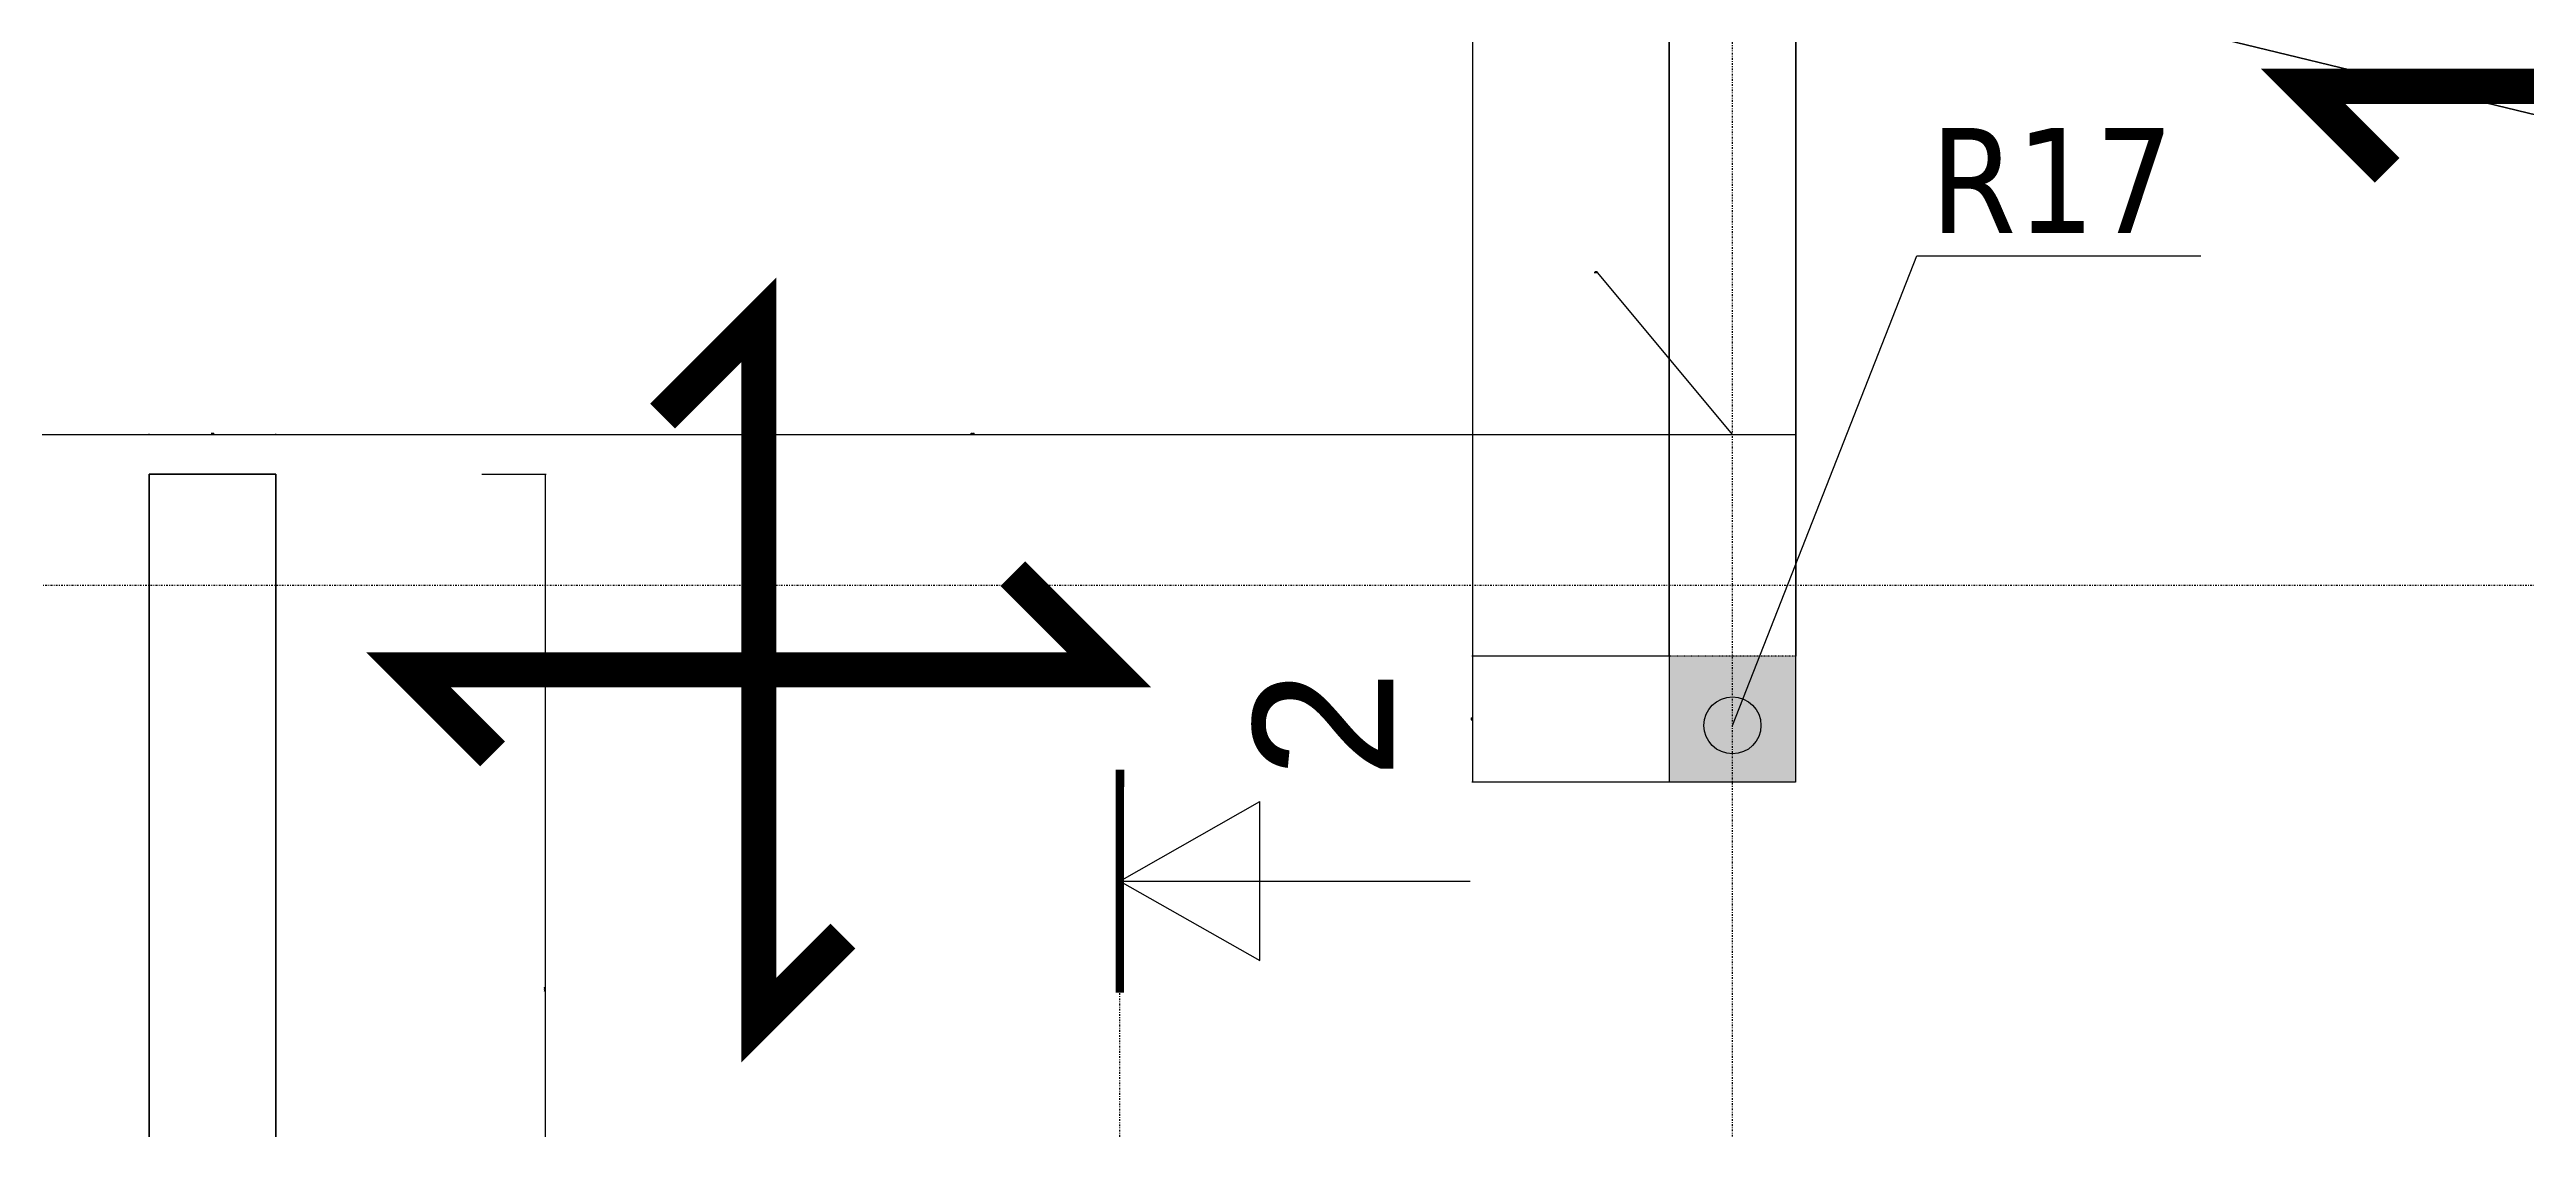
# Model space of a CAD drawing. Extents: x -12912 to 27386, y 1818 to 8189.
# Drawn here: x 118.1 to 471.7, y 6562.2 to 6716.4 of the extents above; entities that cross this region are included whole.
import ezdxf

# ---------------------------------------------------------------- set-up
doc = ezdxf.new("R2010")
doc.units = 0
doc.header["$MEASUREMENT"] = 0
for name, pattern in [('CACHE2', [4.7625, 3.175, -1.5875]), ('GrDotted', [0.4, 0.1, -0.1, 0.1, -0.1]), ('GrFeatureAxis', [0.85, 0.25, -0.2, 0.1, -0.2, 0.1]), ('STRICHPUNKT2_S11', [0.9, 0.7, -0.1, 0, -0.1])]:
    doc.linetypes.add(name, pattern=pattern)
doc.layers.get('0').update_dxf_attribs({"linetype": 'CONTINUOUS'})
doc.layers.get('DEFPOINTS').update_dxf_attribs({"linetype": 'CONTINUOUS'})
for name, color, linetype in [('K_ENT_M_Building_Coffrage PH Sous sol', 7, 'CONTINUOUS'), ('STR_AXES_REPERE', 1, 'CONTINUOUS'), ('STR_COTATION', 1, 'CONTINUOUS'), ('STR_dob_liaisons_voiles', 23, 'CONTINUOUS'), ('STR_SURCH', 9, 'CACHE2')]:
    doc.layers.add(name, color=color, linetype=linetype)
for name, color, linetype, lineweight in [('STR_AXES', 4, 'STRICHPUNKT2_S11', 25), ('STR_dob_dalles', 130, 'CONTINUOUS', 35), ('STR_VOILES', 6, 'CONTINUOUS', 70)]:
    doc.layers.add(name, color=color, linetype=linetype, lineweight=lineweight)
doc.styles.add('EPAIS', font='TAHOMA.TTF')
doc.styles.add('GrCut', font='swissli.ttf', dxfattribs={"height": 0.2})
doc.styles.add('GrDimensions', font='simplex.shx')
doc.dimstyles.new('GrDimensions', dxfattribs={"dimtxt": 0.09, "dimasz": 0.05, "dimexe": 0.07, "dimexo": 0, "dimgap": 0.05, "dimtad": 1, "dimzin": 0, "dimdsep": 46, "dimtxsty": 'GrDimensions', "dimblk": 'ARCHTICK', "dimblk1": 'ARCHTICK', "dimblk2": 'ARCHTICK', "dimcen": 0.09, "dimadec": 0, "dimazin": 0, "dimtfac": 1, "dimtdec": 4, "dimtmove": 0, "dimatfit": 3, "dimldrblk": 'OPEN30', "dimfxl": 0, "dimtolj": 1, "dimtzin": 0, "dimarcsym": 0})
doc.dimstyles.new('nOVO', dxfattribs={"dimscale": 1.3, "dimtxt": 0.09, "dimasz": 0.05, "dimexe": 0.07, "dimexo": 0, "dimgap": 0.05, "dimtad": 1, "dimzin": 0, "dimdsep": 46, "dimtxsty": 'GrDimensions', "dimblk": 'ARCHTICK', "dimcen": 0.09, "dimadec": 0, "dimazin": 0, "dimtfac": 1, "dimtmove": 0, "dimatfit": 3, "dimldrblk": 'OPEN30', "dimfxl": 0, "dimtolj": 1, "dimtzin": 0, "dimarcsym": 0})
doc.dimstyles.new('Novo_MALKO', dxfattribs={"dimscale": 1.3, "dimtxt": 0.09, "dimasz": 0.05, "dimexe": 0.07, "dimexo": 0, "dimgap": 0.05, "dimtad": 1, "dimdec": 0, "dimlfac": 100, "dimzin": 0, "dimdsep": 46, "dimtxsty": 'GrDimensions', "dimblk": 'ARCHTICK', "dimcen": 0.09, "dimadec": 0, "dimazin": 0, "dimtfac": 1, "dimtdec": 0, "dimtmove": 0, "dimatfit": 3, "dimldrblk": 'OPEN30', "dimfxl": 0, "dimtolj": 1, "dimtzin": 0, "dimarcsym": 0})

# ---------------------------------------------------------------- blocks, each defined once
blk = doc.blocks.new('_ArchTick')
at = {"color": 0, "linetype": 'ByBlock', "const_width": 0.15}
blk.add_lwpolyline([(-0.5, -0.5), (0.5, 0.5)], dxfattribs=at)
blk = doc.blocks.new('*D86')
at = {"layer": 'DEFPOINTS', "color": 0, "linetype": 'Continuous'}
for p in [(349.31, 6835.79), (321.25, 6629.81), (349.31, 6629.81)]:
    blk.add_point(p, dxfattribs=at)
at = {"layer": 'STR_COTATION', "color": 0, "linetype": 'Continuous', "lineweight": -2}
for p, q in [((349.31, 6835.79), (321.16, 6835.79)), ((321.25, 6835.79), (321.25, 6629.81)), ((349.31, 6629.81), (321.16, 6629.81))]:
    blk.add_line(p, q, dxfattribs=at)
at = {"layer": 'STR_COTATION', "color": 0, "linetype": 'Continuous', "lineweight": -2, "xscale": 0.065, "yscale": 0.065, "zscale": 0.065}
for p, rotation in [((321.25, 6835.79), 90), ((321.25, 6629.81), 270)]:
    blk.add_blockref('_ArchTick', p, dxfattribs=dict(at, rotation=rotation))
at = {"layer": 'STR_COTATION', "color": 0, "linetype": 'Continuous', "lineweight": -3, "insert": (321.12, 6732.8), "char_height": 0.117, "attachment_point": 5, "rotation": 90, "style": 'GrDimensions'}
blk.add_mtext('\\A1;205.98', dxfattribs=at)
blk = doc.blocks.new('_Open30')
at = {"color": 0, "linetype": 'ByBlock', "lineweight": -2}
for p, q in [((-1, 0.3), (0, 0)), ((0, 0), (-1, -0.3)), ((0, 0), (-1, 0))]:
    blk.add_line(p, q, dxfattribs=at)
blk = doc.blocks.new('*D87')
at = {"layer": 'DEFPOINTS', "color": 0, "linetype": 'Continuous'}
for p in [(349.31, 6629.81), (321.25, 6611.81), (349.36, 6611.81)]:
    blk.add_point(p, dxfattribs=at)
at = {"layer": 'STR_COTATION', "color": 0, "linetype": 'Continuous', "lineweight": -2}
for p, q in [((349.31, 6629.81), (321.16, 6629.81)), ((321.25, 6629.81), (321.25, 6611.81)), ((349.36, 6611.81), (321.16, 6611.81))]:
    blk.add_line(p, q, dxfattribs=at)
at = {"layer": 'STR_COTATION', "color": 0, "linetype": 'Continuous', "lineweight": -2, "xscale": 0.065, "yscale": 0.065, "zscale": 0.065}
for p, rotation in [((321.25, 6629.81), 90), ((321.25, 6611.81), 270)]:
    blk.add_blockref('_ArchTick', p, dxfattribs=dict(at, rotation=rotation))
at = {"layer": 'STR_COTATION', "color": 0, "linetype": 'Continuous', "lineweight": -3, "insert": (321.12, 6620.81), "char_height": 0.117, "attachment_point": 5, "rotation": 90, "style": 'GrDimensions'}
blk.add_mtext('\\A1;1800', dxfattribs=at)
blk = doc.blocks.new('*D94')
at = {"layer": 'DEFPOINTS', "color": 0, "linetype": 'Continuous'}
for p in [(179.82, 6655.8), (188.92, 6655.8), (179.82, 6508.64)]:
    blk.add_point(p, dxfattribs=at)
at = {"layer": 'STR_COTATION', "color": 0, "linetype": 'Continuous', "lineweight": -2}
for p, q in [((179.82, 6655.8), (189.01, 6655.8)), ((188.92, 6508.64), (188.92, 6655.8)), ((179.82, 6508.64), (189.01, 6508.64))]:
    blk.add_line(p, q, dxfattribs=at)
at = {"layer": 'STR_COTATION', "color": 0, "linetype": 'Continuous', "lineweight": -2, "xscale": 0.065, "yscale": 0.065, "zscale": 0.065}
for p, rotation in [((188.92, 6655.8), 90), ((188.92, 6508.64), 270)]:
    blk.add_blockref('_ArchTick', p, dxfattribs=dict(at, rotation=rotation))
at = {"layer": 'STR_COTATION', "color": 0, "linetype": 'Continuous', "lineweight": -3, "insert": (188.79, 6582.22), "char_height": 0.117, "attachment_point": 5, "rotation": 90, "style": 'GrDimensions'}
blk.add_mtext('\\A1;147.16', dxfattribs=at)
blk = doc.blocks.new('*D844')
at = {"layer": 'DEFPOINTS', "color": 0, "ltscale": 4.5}
for p in [(132.31, 6661.47), (-25.54, 6631.77), (132.31, 6631.77)]:
    blk.add_point(p, dxfattribs=at)
at = {"layer": 'STR_COTATION', "color": 0, "lineweight": -2, "ltscale": 4.5}
for p, q in [((-25.54, 6661.38), (-25.54, 6661.56)), ((-25.54, 6661.47), (132.31, 6661.47)), ((132.31, 6661.38), (132.31, 6661.56))]:
    blk.add_line(p, q, dxfattribs=at)
at = {"layer": 'STR_COTATION', "color": 0, "lineweight": -2, "ltscale": 4.5, "xscale": 0.065, "yscale": 0.065, "zscale": 0.065, "rotation": 180}
blk.add_blockref('_ArchTick', (-25.54, 6661.47), dxfattribs=at)
at = {"layer": 'STR_COTATION', "color": 0, "lineweight": -2, "ltscale": 4.5, "xscale": 0.065, "yscale": 0.065, "zscale": 0.065}
blk.add_blockref('_ArchTick', (132.31, 6661.47), dxfattribs=at)
at = {"layer": 'STR_COTATION', "color": 0, "ltscale": 4.5, "insert": (53.38, 6661.59), "char_height": 0.117, "attachment_point": 5, "style": 'GrDimensions'}
blk.add_mtext('\\A1;157.85', dxfattribs=at)
blk = doc.blocks.new('*D845')
at = {"layer": 'DEFPOINTS', "color": 0, "ltscale": 4.5}
for p in [(150.41, 6661.47), (150.41, 6655.8), (132.31, 6631.77)]:
    blk.add_point(p, dxfattribs=at)
at = {"layer": 'STR_COTATION', "color": 0, "lineweight": -2, "ltscale": 4.5}
for p, q in [((132.31, 6661.38), (132.31, 6661.56)), ((132.31, 6661.47), (150.41, 6661.47)), ((150.41, 6661.38), (150.41, 6661.56))]:
    blk.add_line(p, q, dxfattribs=at)
at = {"layer": 'STR_COTATION', "color": 0, "lineweight": -2, "ltscale": 4.5, "xscale": 0.065, "yscale": 0.065, "zscale": 0.065, "rotation": 180}
blk.add_blockref('_ArchTick', (132.31, 6661.47), dxfattribs=at)
at = {"layer": 'STR_COTATION', "color": 0, "lineweight": -2, "ltscale": 4.5, "xscale": 0.065, "yscale": 0.065, "zscale": 0.065}
blk.add_blockref('_ArchTick', (150.41, 6661.47), dxfattribs=at)
at = {"layer": 'STR_COTATION', "color": 0, "ltscale": 4.5, "insert": (141.36, 6661.59), "char_height": 0.117, "attachment_point": 5, "style": 'GrDimensions'}
blk.add_mtext('\\A1;1810', dxfattribs=at)
blk = doc.blocks.new('*D846')
at = {"layer": 'DEFPOINTS', "color": 0, "ltscale": 4.5}
for p in [(349.31, 6661.47), (150.41, 6655.8), (349.31, 6655.8)]:
    blk.add_point(p, dxfattribs=at)
at = {"layer": 'STR_COTATION', "color": 0, "lineweight": -2, "ltscale": 4.5}
for p, q in [((150.41, 6661.38), (150.41, 6661.56)), ((150.41, 6661.47), (349.31, 6661.47)), ((349.31, 6661.38), (349.31, 6661.56))]:
    blk.add_line(p, q, dxfattribs=at)
at = {"layer": 'STR_COTATION', "color": 0, "lineweight": -2, "ltscale": 4.5, "xscale": 0.065, "yscale": 0.065, "zscale": 0.065, "rotation": 180}
blk.add_blockref('_ArchTick', (150.41, 6661.47), dxfattribs=at)
at = {"layer": 'STR_COTATION', "color": 0, "lineweight": -2, "ltscale": 4.5, "xscale": 0.065, "yscale": 0.065, "zscale": 0.065}
blk.add_blockref('_ArchTick', (349.31, 6661.47), dxfattribs=at)
at = {"layer": 'STR_COTATION', "color": 0, "ltscale": 4.5, "insert": (249.86, 6661.59), "char_height": 0.117, "attachment_point": 5, "style": 'GrDimensions'}
blk.add_mtext('\\A1;198.90', dxfattribs=at)
blk = doc.blocks.new('*D898')
at = {"layer": 'DEFPOINTS', "color": 0, "ltscale": 4.5}
for p in [(367.41, 6661.47), (349.31, 6655.8), (367.41, 6651.32)]:
    blk.add_point(p, dxfattribs=at)
at = {"layer": 'STR_COTATION', "color": 0, "lineweight": -2, "ltscale": 4.5}
for p, q in [((339.13, 6684.54), (338.63, 6684.54)), ((358.36, 6661.47), (339.13, 6684.54)), ((349.31, 6661.38), (349.31, 6661.56)), ((349.31, 6661.47), (367.41, 6661.47)), ((367.41, 6661.38), (367.41, 6661.56))]:
    blk.add_line(p, q, dxfattribs=at)
at = {"layer": 'STR_COTATION', "color": 0, "lineweight": -2, "ltscale": 4.5, "xscale": 0.065, "yscale": 0.065, "zscale": 0.065, "rotation": 180}
blk.add_blockref('_ArchTick', (349.31, 6661.47), dxfattribs=at)
at = {"layer": 'STR_COTATION', "color": 0, "lineweight": -2, "ltscale": 4.5, "xscale": 0.065, "yscale": 0.065, "zscale": 0.065}
blk.add_blockref('_ArchTick', (367.41, 6661.47), dxfattribs=at)
at = {"layer": 'STR_COTATION', "color": 0, "ltscale": 4.5, "insert": (338.88, 6684.66), "char_height": 0.117, "attachment_point": 5, "style": 'GrDimensions'}
blk.add_mtext('\\A1;1810', dxfattribs=at)

msp = doc.modelspace()

# ---------------------------------------------------------------- hatches: boundary and pattern name
at = {"layer": 'STR_AXES_REPERE', "linetype": 'Continuous'}
msp.add_hatch(color=256, dxfattribs=at).paths.add_polyline_path([(349.36, 6611.81), (349.36, 6629.81), (367.36, 6629.81), (367.36, 6611.81)])
at = {"layer": 'STR_dob_liaisons_voiles', "ltscale": 4.5}
h = msp.add_hatch(color=256, dxfattribs=at)
h.paths.add_polyline_path([(359.847, 6623.707, 0.0938149), (358.36, 6623.988), (358.36, 6619.919)])
h.paths.add_polyline_path([(358.36, 6619.919), (358.36, 6615.849, 0.4142136), (362.429, 6619.919, 0.3084139), (359.847, 6623.707)])
h.paths.add_polyline_path([(358.36, 6623.988, 0.4142136), (354.29, 6619.919, 0.4142136), (358.36, 6615.849)])

# ---------------------------------------------------------------- linework, layer by layer
at = {"color": 1, "linetype": 'ByBlock', "const_width": 5}
for points in [[(451.823, 6699.165), (439.832, 6711.156), (489.832, 6711.156)], [(219.368, 6627.832), (219.368, 6677.832), (205.615, 6664.079)], [(219.368, 6627.832), (269.368, 6627.832), (255.615, 6641.586)], [(181.359, 6615.842), (169.368, 6627.832), (219.368, 6627.832)], [(231.359, 6589.823), (219.368, 6577.832), (219.368, 6627.832)]]:
    msp.add_lwpolyline(points, dxfattribs=at)
at = {"layer": 'K_ENT_M_Building_Coffrage PH Sous sol', "color": 7, "linetype": 'Continuous', "extrusion": (3.46903e-32, 1.22461e-16, -1)}
for p, q in [((270.903, 6597.686), (290.903, 6609.032)), ((290.903, 6586.34), (290.903, 6609.032)), ((270.903, 6597.686), (290.903, 6597.686)), ((270.903, 6597.686), (290.903, 6586.34)), ((290.903, 6597.686), (320.903, 6597.686))]:
    msp.add_line(p, q, dxfattribs=at)
at = {"layer": 'K_ENT_M_Building_Coffrage PH Sous sol', "color": 7, "linetype": 'Continuous', "extrusion": (3.46903e-32, 1.22461e-16, -1), "const_width": 1.2}
msp.add_lwpolyline([(-270.883, 6581.761), (-270.923, 6613.611)], dxfattribs=at)
at = {"layer": 'K_ENT_M_Building_Coffrage PH Sous sol', "color": 7, "linetype": 'GrFeatureAxis'}
msp.add_lwpolyline([(270.883, 6234.936), (270.903, 6597.686)], dxfattribs=at)
at = {"layer": 'STR_AXES', "linetype": 'GrFeatureAxis'}
for p, q in [((358.36, 5622.963), (358.36, 8022.963)), ((-1309.741, 6639.914), (7906.576, 6639.914))]:
    msp.add_line(p, q, dxfattribs=at)
at = {"layer": 'STR_AXES_REPERE', "linetype": 'Continuous'}
for p, q in [((349.36, 6611.81), (349.36, 6629.81)), ((367.36, 6629.81), (367.36, 6611.81)), ((367.36, 6611.81), (349.36, 6611.81))]:
    msp.add_line(p, q, dxfattribs=at)
at = {"layer": 'STR_dob_dalles', "linetype": 'Continuous', "lineweight": 35}
msp.add_line((950.965, 6591.4), (-77.554, 6840.375), dxfattribs=at)
at = {"layer": 'STR_dob_liaisons_voiles', "ltscale": 4.5}
for p, q in [((358.36, 6619.919), (384.675, 6686.936)), ((384.675, 6686.936), (425.229, 6686.936))]:
    msp.add_line(p, q, dxfattribs=at)
msp.add_circle((358.36, 6619.919), 4.07, dxfattribs=at)
at = {"layer": 'STR_SURCH', "linetype": 'GrDotted', "ltscale": 0.25}
msp.add_line((367.36, 6629.81), (349.36, 6629.81), dxfattribs=at)
at = {"layer": 'STR_VOILES', "linetype": 'Continuous'}
for p, q in [((367.408, 6841.803), (367.408, 6629.81)), ((349.311, 6629.81), (349.311, 6835.836)), ((132.311, 6655.8), (150.408, 6655.8)), ((132.311, 6509.734), (132.311, 6655.8)), ((150.408, 6655.8), (150.408, 6509.734))]:
    msp.add_line(p, q, dxfattribs=at)

# ---------------------------------------------------------------- texts
at = {"layer": 'K_ENT_M_Building_Coffrage PH Sous sol', "color": 7, "linetype": 'Continuous', "insert": (299.942, 6620.096), "char_height": 20, "attachment_point": 5, "rotation": 90, "style": 'GrCut'}
msp.add_mtext('{2}', dxfattribs=at)
at = {"layer": 'STR_dob_liaisons_voiles', "ltscale": 4.5, "style": 'EPAIS'}
msp.add_text('R17', height=15, dxfattribs=at).set_placement((386.564, 6690.21))

# ---------------------------------------------------------------- dimensions: what is measured, and where the dimension line sits
at = {"layer": 'STR_COTATION', "linetype": 'Continuous', "lineweight": -3}
for base, p1, p2, override, picture, middle in [((321.247, 6629.81), (349.311, 6835.786), (349.311, 6629.81), {"dimscale": 1.3}, '*D86', (321.123, 6732.798)), ((188.917, 6655.8), (179.817, 6508.637), (179.817, 6655.8), {"dimscale": 1.3, "dimtxt": 0.09, "dimasz": 0.05, "dimexe": 0.07, "dimexo": 0, "dimgap": 0.05, "dimtad": 1, "dimjust": 0, "dimtih": 0, "dimtoh": 0, "dimdec": 2, "dimlfac": 1, "dimrnd": 0, "dimzin": 0, "dimdsep": 46, "dimlunit": 2, "dimpost": '', "dimtxsty": 'GrDimensions', "dimblk": 'ArchTick', "dimblk1": 'ArchTick', "dimblk2": 'ArchTick', "dimsah": 0, "dimtsz": 0, "dimcen": 0.09, "dimdle": 0, "dimse1": 0, "dimse2": 0, "dimsd1": 0, "dimsd2": 0, "dimclrd": 0, "dimclre": 0, "dimclrt": 0, "dimaunit": 0, "dimadec": 0, "dimazin": 0, "dimtol": 0, "dimlim": 0, "dimtp": 0, "dimtm": 0, "dimtfac": 1, "dimtdec": 4, "dimtix": 0, "dimtofl": 1, "dimtmove": 0, "dimatfit": 3, "dimldrblk": 'Open30', "dimtvp": 0, "dimfrac": 0, "dimtolj": 1, "dimtzin": 0, "dimlwd": 65534, "dimlwe": 65534}, '*D94', (188.794, 6582.218)), ((321.247, 6611.81), (349.311, 6629.81), (349.36, 6611.81), {"dimscale": 1.3, "dimdec": 0, "dimlfac": 100, "dimzin": 0, "dimtmove": 1}, '*D87', (321.123, 6620.81))]:
    dim = msp.add_linear_dim(base=base, p1=p1, p2=p2, angle=90, dimstyle='GrDimensions', override=override, dxfattribs=at)
    dim.commit()
    dim.dimension.update_dxf_attribs({"geometry": picture, "text_midpoint": middle})
at = {"layer": 'STR_COTATION', "ltscale": 4.5}
dim = msp.add_linear_dim(base=(367.408, 6661.469), p1=(349.311, 6655.8), p2=(367.408, 6651.316), dimstyle='Novo_MALKO', override={"dimtmove": 1}, dxfattribs=at)
dim.commit()
dim.dimension.update_dxf_attribs({"geometry": '*D898', "text_midpoint": (339.06, 6684.536), "dimtype": 160})
for base, p1, p2, override, picture, middle in [((132.311, 6661.469), (-25.543, 6631.771), (132.311, 6631.771), {"dimtmove": 1}, '*D844', (53.384, 6661.592)), ((150.408, 6661.469), (132.311, 6631.771), (150.408, 6655.8), {"dimdec": 0, "dimlfac": 100}, '*D845', (141.36, 6661.592)), ((349.311, 6661.469), (150.408, 6655.8), (349.311, 6655.8), {"dimtmove": 1}, '*D846', (249.86, 6661.592))]:
    dim = msp.add_linear_dim(base=base, p1=p1, p2=p2, dimstyle='nOVO', override=override, dxfattribs=at)
    dim.commit()
    dim.dimension.update_dxf_attribs({"geometry": picture, "text_midpoint": middle})

doc.saveas('drawing.dxf')
